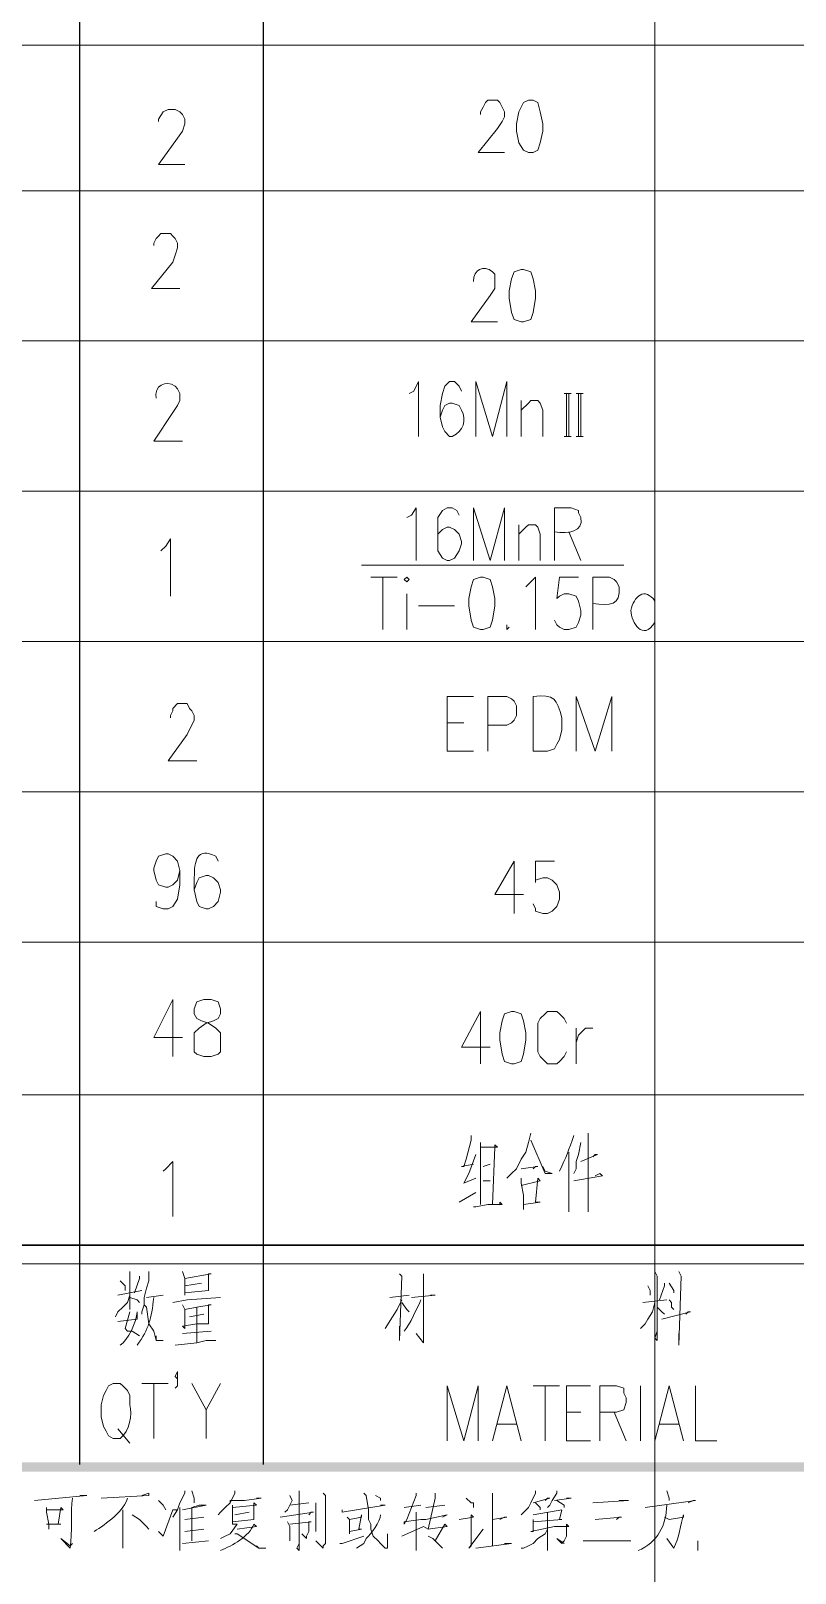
# Model space of a CAD drawing. Header units: millimetres. Extents: x 0 to 825, y 0 to 1167.
# Drawn here: x 695 to 752.7, y 93.5 to 209.8 of the extents above; entities that cross this region are included whole.
import ezdxf

# ---------------------------------------------------------------- set-up
doc = ezdxf.new("R2010")
doc.units = ezdxf.units.MM
doc.layers.add('1', color=7, linetype='Continuous')

msp = doc.modelspace()

# ---------------------------------------------------------------- hatches: boundary and pattern name
h = msp.add_hatch(color=0)
h.dxf.hatch_style = 2
h.paths.add_polyline_path([(810.861732, 101.841732), (561.201732, 101.121732), (560.481732, 101.841732)])
h = msp.add_hatch(color=0)
h.dxf.hatch_style = 2
h.paths.add_polyline_path([(810.141732, 101.121732), (810.861732, 101.841732), (561.201732, 101.121732)])

# ---------------------------------------------------------------- linework, layer by layer
at = {"layer": '1', "color": 30, "lineweight": 9}
for points in [[(742.101732, 0.141732), (742.101732, 1166.901732)], [(824.541732, 116.817732), (0.141732, 116.817732)]]:
    msp.add_lwpolyline(points, dxfattribs=at)
at = {"layer": '1', "color": 0, "lineweight": 25}
for points in [[(698.721732, 118.221732), (698.721732, 401.721732)], [(712.581732, 118.221732), (712.581732, 401.721732)], [(810.501732, 118.221732), (560.841732, 118.221732), (809.241732, 118.221732)], [(698.721732, 101.661732), (698.721732, 118.221732)], [(712.581732, 101.661732), (712.581732, 118.221732)]]:
    msp.add_lwpolyline(points, dxfattribs=at)
at = {"layer": '1', "color": 0, "lineweight": 9}
for points in [[(560.841732, 208.761732), (810.501732, 208.761732)], [(704.661732, 203.001732), (704.661732, 203.181732), (705.021732, 203.721732), (705.381732, 203.901732), (705.921732, 203.901732), (706.281732, 203.721732), (706.461732, 203.541732), (706.641732, 203.181732), (706.641732, 202.821732), (706.461732, 202.281732), (706.101732, 201.741732), (704.661732, 199.761732), (706.641732, 199.761732)], [(728.961732, 203.541732), (728.961732, 203.721732), (729.141732, 204.081732), (729.321732, 204.441732), (729.501732, 204.621732), (730.221732, 204.621732), (730.401732, 204.441732), (730.581732, 204.081732), (730.761732, 203.721732), (730.761732, 203.361732), (730.581732, 203.001732), (730.221732, 202.461732), (728.781732, 200.661732), (730.761732, 200.661732)], [(732.561732, 204.621732), (732.201732, 204.441732), (731.841732, 203.721732), (731.661732, 202.821732), (731.661732, 202.281732), (731.841732, 201.381732), (732.201732, 200.841732), (732.561732, 200.661732), (732.921732, 200.661732), (733.281732, 200.841732), (733.461732, 201.381732), (733.641732, 202.281732), (733.641732, 202.821732), (733.461732, 203.721732), (733.281732, 204.441732), (732.921732, 204.621732), (732.561732, 204.621732)], [(810.501732, 197.781732), (560.841732, 197.781732), (810.501732, 197.781732)], [(704.301732, 193.641732), (704.301732, 193.821732), (704.481732, 194.181732), (704.661732, 194.361732), (704.841732, 194.541732), (705.561732, 194.541732), (705.741732, 194.361732), (705.921732, 194.181732), (706.101732, 193.821732), (706.101732, 193.461732), (705.921732, 192.921732), (705.741732, 192.381732), (704.121732, 190.401732), (706.281732, 190.401732)], [(732.021732, 191.841732), (731.481732, 191.661732), (731.301732, 191.121732), (731.121732, 190.221732), (731.121732, 189.681732), (731.301732, 188.601732), (731.481732, 188.061732), (732.021732, 187.881732), (732.201732, 187.881732), (732.741732, 188.061732), (732.921732, 188.601732), (733.101732, 189.681732), (733.101732, 190.221732), (732.921732, 191.121732), (732.741732, 191.661732), (732.201732, 191.841732), (732.021732, 191.841732)], [(810.501732, 186.441732), (560.841732, 186.441732)], [(723.561732, 182.481732), (723.921732, 182.661732), (724.281732, 183.381732), (724.281732, 179.241732)], [(728.601732, 179.241732), (728.601732, 183.381732), (729.861732, 179.241732), (730.941732, 183.381732), (730.941732, 179.241732)], [(732.021732, 179.241732), (732.021732, 181.941732)], [(732.021732, 181.221732), (732.561732, 181.761732), (732.741732, 181.941732), (733.281732, 181.941732), (733.461732, 181.761732), (733.641732, 181.221732), (733.641732, 179.241732)], [(735.261732, 182.481732), (735.801732, 182.481732)], [(735.441732, 182.481732), (735.441732, 179.241732)], [(735.621732, 179.241732), (735.621732, 182.481732)], [(736.161732, 182.481732), (736.701732, 182.481732)], [(736.341732, 182.481732), (736.341732, 179.241732)], [(736.521732, 179.241732), (736.521732, 182.481732)], [(735.261732, 179.241732), (735.801732, 179.241732)], [(736.161732, 179.241732), (736.701732, 179.241732)], [(810.501732, 175.101732), (560.841732, 175.101732)], [(723.381732, 173.121732), (723.741732, 173.301732), (724.101732, 173.841732), (724.101732, 169.881732)], [(727.341732, 173.301732), (727.161732, 173.661732), (726.801732, 173.841732), (726.441732, 173.841732), (726.081732, 173.661732), (725.721732, 173.121732), (725.721732, 172.221732), (725.721732, 171.321732), (725.721732, 170.601732), (726.081732, 170.061732), (726.441732, 169.881732), (726.621732, 169.881732), (726.981732, 170.061732), (727.341732, 170.601732), (727.521732, 171.141732), (727.521732, 171.321732), (727.341732, 171.861732), (726.981732, 172.221732), (726.621732, 172.401732), (726.441732, 172.401732), (726.081732, 172.221732), (725.721732, 171.861732), (725.721732, 171.321732)], [(728.421732, 169.881732), (728.421732, 173.841732), (729.681732, 169.881732), (730.761732, 173.841732), (730.761732, 169.881732)], [(731.841732, 169.881732), (731.841732, 172.581732)], [(731.841732, 171.861732), (732.381732, 172.401732), (732.561732, 172.581732), (733.101732, 172.581732), (733.281732, 172.401732), (733.461732, 171.861732), (733.461732, 169.881732)], [(704.841732, 170.601732), (705.201732, 170.961732), (705.561732, 171.501732), (705.561732, 167.181732)], [(735.621732, 172.041732), (736.521732, 169.881732)], [(719.961732, 169.521732), (739.761732, 169.521732)], [(720.681732, 168.621732), (722.661732, 168.621732)], [(721.581732, 168.621732), (721.581732, 164.661732)], [(723.201732, 168.441732), (723.381732, 168.261732), (723.561732, 168.441732), (723.381732, 168.621732), (723.201732, 168.441732)], [(728.961732, 168.621732), (728.421732, 168.441732), (728.241732, 167.901732), (728.061732, 167.001732), (728.061732, 166.461732), (728.241732, 165.381732), (728.421732, 164.841732), (728.961732, 164.661732), (729.141732, 164.661732), (729.681732, 164.841732), (729.861732, 165.381732), (730.041732, 166.461732), (730.041732, 167.001732), (729.861732, 167.901732), (729.681732, 168.441732), (729.141732, 168.621732), (728.961732, 168.621732)], [(732.381732, 167.901732), (732.561732, 168.081732), (733.101732, 168.621732), (733.101732, 164.661732)], [(736.341732, 168.621732), (734.901732, 168.621732), (734.721732, 167.001732), (734.901732, 167.181732), (735.261732, 167.361732), (735.621732, 167.361732), (736.161732, 167.181732), (736.341732, 166.821732), (736.521732, 166.101732), (736.521732, 165.741732), (736.341732, 165.201732), (736.161732, 164.841732), (735.621732, 164.661732), (735.261732, 164.661732), (734.901732, 164.841732), (734.721732, 165.021732), (734.541732, 165.381732)], [(742.101732, 168.621732), (742.101732, 164.661732)], [(723.381732, 167.361732), (723.381732, 164.661732)], [(724.281732, 166.461732), (726.981732, 166.461732)], [(730.941732, 165.021732), (730.941732, 164.841732), (730.941732, 164.661732), (731.121732, 164.841732)], [(810.501732, 163.761732), (560.841732, 163.761732)], [(726.441732, 155.481732), (726.441732, 159.621732), (728.421732, 159.621732)], [(729.501732, 155.481732), (729.501732, 159.621732), (730.941732, 159.621732), (731.301732, 159.441732), (731.481732, 159.261732), (731.661732, 158.901732), (731.661732, 158.181732), (731.481732, 157.821732), (731.301732, 157.641732), (730.941732, 157.461732), (729.501732, 157.461732)], [(736.161732, 155.481732), (736.161732, 159.621732), (737.601732, 155.481732), (738.861732, 159.621732), (738.861732, 155.481732)], [(705.561732, 158.001732), (705.561732, 158.181732), (705.741732, 158.541732), (705.741732, 158.721732), (706.101732, 159.081732), (706.821732, 159.081732), (707.001732, 158.721732), (707.181732, 158.541732), (707.361732, 158.181732), (707.361732, 157.821732), (706.821732, 156.741732), (705.381732, 154.761732), (707.541732, 154.761732)], [(726.441732, 157.641732), (727.701732, 157.641732)], [(726.441732, 155.481732), (728.421732, 155.481732)], [(810.501732, 152.421732), (560.841732, 152.421732)], [(706.281732, 146.481732), (706.101732, 145.761732), (705.741732, 145.401732), (705.381732, 145.221732), (705.201732, 145.221732), (704.661732, 145.401732), (704.481732, 145.761732), (704.301732, 146.481732), (704.301732, 146.661732), (704.481732, 147.201732), (704.661732, 147.561732), (705.201732, 147.741732), (705.381732, 147.741732), (705.741732, 147.561732), (706.101732, 147.201732), (706.281732, 146.481732), (706.281732, 145.401732), (706.101732, 144.321732), (705.741732, 143.781732), (705.381732, 143.601732), (705.021732, 143.601732), (704.481732, 143.781732), (704.481732, 144.141732)], [(731.481732, 147.201732), (730.041732, 144.681732), (732.201732, 144.681732)], [(731.481732, 147.201732), (731.481732, 143.241732)], [(734.541732, 147.201732), (733.101732, 147.201732), (733.101732, 145.581732), (733.101732, 145.761732), (733.641732, 145.941732), (734.001732, 145.941732), (734.361732, 145.761732), (734.721732, 145.401732), (734.901732, 144.861732), (734.901732, 144.321732), (734.721732, 143.781732), (734.361732, 143.421732), (734.001732, 143.241732), (733.641732, 143.241732), (733.101732, 143.421732), (733.101732, 143.601732), (732.921732, 143.961732)], [(810.501732, 141.081732), (560.841732, 141.081732)], [(705.741732, 136.761732), (704.301732, 133.881732), (706.461732, 133.881732)], [(705.741732, 136.761732), (705.741732, 132.441732)], [(708.081732, 136.761732), (707.541732, 136.581732), (707.361732, 136.041732), (707.361732, 135.681732), (707.541732, 135.321732), (707.901732, 135.141732), (708.441732, 134.961732), (708.981732, 134.601732), (709.341732, 134.241732), (709.341732, 133.881732), (709.341732, 133.341732), (709.341732, 132.801732), (709.161732, 132.621732), (708.621732, 132.441732), (708.081732, 132.441732), (707.541732, 132.621732), (707.361732, 132.801732), (707.361732, 133.341732), (707.361732, 133.881732), (707.361732, 134.241732), (707.721732, 134.601732), (708.261732, 134.961732), (708.801732, 135.141732), (709.161732, 135.321732), (709.341732, 135.681732), (709.341732, 136.041732), (709.161732, 136.581732), (708.621732, 136.761732), (708.081732, 136.761732)], [(728.961732, 135.861732), (727.521732, 133.161732), (729.681732, 133.161732)], [(728.961732, 135.861732), (728.961732, 131.901732)], [(731.301732, 135.861732), (730.761732, 135.681732), (730.581732, 135.141732), (730.401732, 134.241732), (730.401732, 133.701732), (730.581732, 132.621732), (730.761732, 132.081732), (731.301732, 131.901732), (731.481732, 131.901732), (732.021732, 132.081732), (732.201732, 132.621732), (732.381732, 133.701732), (732.381732, 134.241732), (732.201732, 135.141732), (732.021732, 135.681732), (731.481732, 135.861732), (731.301732, 135.861732)], [(735.441732, 134.961732), (735.261732, 135.321732), (734.901732, 135.681732), (734.721732, 135.861732), (734.001732, 135.861732), (733.821732, 135.681732), (733.461732, 135.321732), (733.281732, 134.961732), (733.281732, 134.421732), (733.281732, 133.521732), (733.281732, 132.801732), (733.461732, 132.441732), (733.821732, 132.081732), (734.001732, 131.901732), (734.721732, 131.901732), (734.901732, 132.081732), (735.261732, 132.441732), (735.441732, 132.801732)], [(736.161732, 131.901732), (736.161732, 134.601732)], [(736.161732, 133.521732), (736.341732, 134.061732), (736.701732, 134.421732), (736.881732, 134.601732), (737.421732, 134.601732)], [(810.501732, 129.561732), (560.841732, 129.561732)], [(728.241732, 126.501732), (728.241732, 126.141732), (727.881732, 124.701732), (727.701732, 124.161732), (727.521732, 124.161732), (728.421732, 124.341732)], [(728.961732, 125.961732), (728.961732, 125.601732), (728.961732, 121.281732)], [(728.961732, 125.601732), (730.221732, 125.601732), (730.041732, 125.781732), (730.041732, 125.601732), (729.861732, 121.281732)], [(732.741732, 126.681732), (732.561732, 125.961732), (732.381732, 125.241732), (732.021732, 124.701732), (731.661732, 123.981732), (731.301732, 123.621732), (730.941732, 123.261732)], [(732.741732, 126.141732), (733.821732, 123.621732), (734.361732, 123.621732), (733.821732, 123.801732), (733.641732, 124.161732)], [(736.521732, 125.961732), (736.341732, 125.061732), (736.161732, 124.521732), (736.161732, 123.981732), (735.981732, 123.621732)], [(737.061732, 126.681732), (737.061732, 126.501732), (737.061732, 126.681732), (737.061732, 120.741732), (737.061732, 122.001732)], [(705.021732, 123.801732), (705.201732, 123.981732), (705.741732, 124.521732), (705.741732, 120.381732)], [(728.601732, 125.061732), (728.061732, 123.621732), (727.701732, 122.901732), (727.701732, 122.901732), (728.601732, 123.261732)], [(735.621732, 125.241732), (735.621732, 120.741732), (735.621732, 121.641732)], [(736.521732, 124.521732), (737.781732, 125.061732), (737.601732, 125.061732), (737.421732, 124.881732)], [(729.681732, 124.341732), (729.141732, 124.161732)], [(732.021732, 123.981732), (733.281732, 124.161732), (733.101732, 124.161732), (732.921732, 123.981732)], [(735.981732, 123.081732), (738.141732, 123.441732), (737.961732, 123.621732), (737.601732, 123.441732)], [(729.141732, 123.081732), (729.681732, 123.081732)], [(732.021732, 123.261732), (732.021732, 122.901732), (732.201732, 122.001732), (732.201732, 120.921732), (732.201732, 121.281732), (733.461732, 121.461732), (733.101732, 121.461732), (733.281732, 123.261732), (733.461732, 123.081732), (732.021732, 122.721732)], [(727.341732, 121.461732), (728.601732, 122.181732)], [(728.421732, 121.101732), (728.601732, 121.101732), (729.501732, 121.281732), (730.581732, 121.281732), (730.401732, 121.461732), (730.401732, 121.281732), (730.041732, 121.281732)], [(701.781732, 115.521732), (702.141732, 115.161732), (702.141732, 114.801732)], [(702.501732, 116.241732), (702.501732, 115.881732), (702.501732, 113.361732), (702.501732, 113.721732), (702.501732, 114.081732)], [(703.221732, 115.881732), (703.221732, 115.701732), (702.861732, 114.621732)], [(703.941732, 116.241732), (703.941732, 115.521732), (703.761732, 114.981732), (703.581732, 114.261732), (703.581732, 113.721732), (703.401732, 113.181732), (703.401732, 113.001732)], [(706.461732, 116.241732), (706.641732, 115.701732), (706.641732, 114.441732), (706.641732, 114.621732), (708.441732, 114.801732), (708.441732, 114.801732), (708.441732, 116.061732), (708.621732, 116.061732), (706.641732, 115.701732)], [(706.641732, 115.161732), (707.901732, 115.341732)], [(722.841732, 116.061732), (723.021732, 115.881732), (722.841732, 111.021732), (722.841732, 111.201732), (722.841732, 112.101732)], [(724.641732, 116.061732), (724.641732, 115.881732), (724.641732, 111.201732), (724.641732, 110.841732), (724.641732, 110.841732), (724.101732, 111.561732), (724.641732, 110.841732)], [(742.101732, 116.241732), (742.281732, 115.881732), (742.281732, 111.021732), (742.101732, 111.201732), (742.281732, 111.741732)], [(742.821732, 115.341732), (742.821732, 115.161732), (742.461732, 114.081732)], [(743.181732, 115.341732), (743.541732, 114.801732), (743.541732, 114.621732)], [(743.901732, 116.241732), (744.081732, 115.881732), (743.901732, 110.661732), (743.901732, 111.021732), (743.901732, 111.561732)], [(702.501732, 114.441732), (702.321732, 113.901732), (701.961732, 113.541732), (701.601732, 113.181732), (701.421732, 112.821732)], [(701.601732, 114.441732), (703.401732, 114.801732)], [(702.501732, 114.261732), (703.041732, 114.081732), (703.221732, 113.901732)], [(703.761732, 114.261732), (705.021732, 114.441732)], [(705.741732, 113.901732), (706.821732, 114.081732), (709.341732, 114.261732)], [(723.021732, 114.081732), (722.661732, 113.361732), (722.301732, 112.821732), (721.761732, 111.921732)], [(722.121732, 114.261732), (723.561732, 114.441732)], [(723.741732, 114.261732), (725.541732, 114.441732), (725.361732, 114.441732), (725.181732, 114.441732)], [(741.201732, 113.901732), (743.001732, 114.081732)], [(741.561732, 115.161732), (741.741732, 114.801732), (741.741732, 114.441732)], [(743.181732, 114.081732), (743.361732, 113.901732), (743.361732, 113.541732), (743.541732, 113.361732)], [(702.501732, 113.181732), (702.141732, 111.921732), (702.321732, 111.741732), (702.681732, 111.741732), (703.221732, 111.381732)], [(703.581732, 113.721732), (703.761732, 113.541732), (703.941732, 112.281732), (704.301732, 111.741732), (704.481732, 111.021732), (704.481732, 111.021732), (705.021732, 111.021732), (704.481732, 111.021732), (704.481732, 111.381732)], [(706.461732, 113.721732), (706.641732, 113.361732), (706.641732, 112.281732), (706.641732, 111.921732), (706.461732, 112.101732), (707.541732, 112.281732), (708.441732, 112.281732), (708.441732, 112.281732), (708.441732, 113.721732), (708.621732, 113.721732), (707.541732, 113.541732), (706.641732, 113.361732)], [(707.001732, 112.821732), (708.081732, 113.001732)], [(707.541732, 113.541732), (707.541732, 110.841732)], [(723.021732, 113.901732), (723.381732, 113.361732), (723.561732, 113.181732)], [(742.101732, 113.901732), (741.921732, 113.181732), (741.561732, 112.641732), (741.381732, 112.281732), (741.021732, 111.921732)], [(742.281732, 113.541732), (742.641732, 113.181732), (742.821732, 113.001732)], [(742.641732, 112.641732), (744.801732, 113.181732), (744.621732, 113.181732), (744.441732, 113.001732)], [(706.461732, 111.561732), (708.621732, 111.741732)], [(705.921732, 110.661732), (707.541732, 110.841732), (708.261732, 111.021732), (708.981732, 111.021732), (708.981732, 111.021732), (708.441732, 111.021732)], [(706.101732, 108.321732), (706.101732, 108.141732), (705.921732, 108.321732), (706.101732, 108.681732), (706.101732, 108.321732), (706.101732, 107.961732), (706.101732, 107.601732), (705.921732, 107.421732)], [(703.401732, 107.781732), (705.381732, 107.781732)], [(704.301732, 107.781732), (704.301732, 103.641732)], [(707.181732, 107.781732), (708.261732, 105.801732), (709.341732, 107.781732)], [(726.441732, 103.461732), (726.441732, 107.601732), (727.701732, 103.461732), (728.781732, 107.601732), (728.781732, 103.461732)], [(729.861732, 103.461732), (730.941732, 107.601732), (732.021732, 103.461732)], [(732.921732, 107.601732), (734.901732, 107.601732)], [(733.821732, 107.601732), (733.821732, 103.461732)], [(735.441732, 103.461732), (735.441732, 107.601732), (737.241732, 107.601732)], [(737.961732, 103.461732), (737.961732, 107.601732), (739.221732, 107.601732), (739.761732, 107.421732), (739.761732, 107.061732), (739.941732, 106.701732), (739.941732, 106.341732), (739.761732, 105.801732), (739.221732, 105.621732), (737.961732, 105.621732)], [(741.021732, 103.461732), (741.021732, 107.601732)], [(742.101732, 103.461732), (743.181732, 107.601732), (744.261732, 103.461732)], [(745.161732, 107.601732), (745.161732, 103.461732), (746.781732, 103.461732)], [(708.261732, 105.801732), (708.261732, 103.641732)], [(735.441732, 105.621732), (736.521732, 105.621732)], [(739.041732, 105.621732), (739.941732, 103.461732)], [(701.601732, 104.361732), (702.501732, 103.281732)], [(730.221732, 104.721732), (731.661732, 104.721732)], [(742.461732, 104.721732), (743.901732, 104.721732)], [(735.441732, 103.461732), (737.241732, 103.461732)], [(729.861732, 99.501732), (729.861732, 99.141732), (729.861732, 95.541732)], [(740.121732, 98.961732), (737.421732, 98.781732)], [(745.161732, 98.961732), (741.381732, 98.421732)], [(696.201732, 98.061732), (696.201732, 98.421732)], [(706.281732, 95.901732), (706.281732, 98.421732)], [(706.461732, 98.241732), (708.261732, 98.601732)], [(707.181732, 98.421732), (707.181732, 95.901732)], [(710.241732, 98.421732), (710.241732, 98.601732)], [(710.421732, 97.881732), (711.501732, 98.061732)], [(716.001732, 98.781732), (714.561732, 98.601732)], [(724.461732, 98.601732), (723.201732, 98.421732)], [(726.261732, 98.601732), (724.821732, 98.421732)], [(732.921732, 97.881732), (735.081732, 98.241732)], [(734.001732, 95.541732), (734.001732, 98.061732)], [(696.201732, 97.161732), (697.281732, 97.161732)], [(708.081732, 97.701732), (706.641732, 97.521732)], [(706.641732, 96.621732), (708.081732, 96.801732)], [(706.461732, 95.721732), (708.441732, 95.901732)], [(718.341732, 95.721732), (718.521732, 95.721732), (720.141732, 96.261732)], [(731.301732, 95.721732), (728.601732, 95.361732)], [(745.341732, 95.901732), (745.341732, 95.181732)]]:
    msp.add_lwpolyline(points, dxfattribs=at)
at = {"layer": '1', "color": 0, "lineweight": 5}
for points in [[(695.301732, 98.961732), (699.261732, 99.321732), (699.261732, 99.321732), (699.081732, 99.321732), (698.721732, 99.321732)], [(700.341732, 99.141732), (703.941732, 99.321732), (703.941732, 99.501732), (703.401732, 99.321732)], [(705.201732, 98.241732), (705.021732, 98.601732), (704.661732, 98.961732)], [(706.101732, 98.241732), (706.281732, 98.781732), (706.641732, 99.501732), (706.641732, 99.681732)], [(707.181732, 99.681732), (707.361732, 99.141732), (707.361732, 98.781732)], [(712.401732, 99.141732), (711.141732, 98.961732), (710.061732, 98.961732), (710.061732, 98.781732), (709.701732, 98.421732), (709.341732, 98.061732), (709.161732, 97.881732)], [(710.061732, 98.781732), (710.421732, 99.501732), (710.421732, 99.681732)], [(712.401732, 99.141732), (712.401732, 99.141732), (712.041732, 99.141732)], [(714.561732, 99.321732), (714.741732, 98.961732), (714.381732, 98.241732), (714.201732, 98.061732)], [(715.281732, 95.721732), (715.101732, 95.361732), (715.281732, 95.181732), (715.281732, 99.681732)], [(717.261732, 95.901732), (717.261732, 99.321732), (717.081732, 99.501732)], [(720.141732, 99.501732), (720.321732, 99.321732), (720.321732, 99.321732), (720.501732, 98.241732), (720.501732, 97.881732), (720.501732, 97.521732), (720.681732, 97.161732), (720.681732, 96.801732), (720.861732, 96.261732), (721.221732, 95.901732), (721.401732, 95.721732), (721.581732, 95.541732), (721.761732, 95.361732), (721.941732, 95.361732), (721.941732, 96.441732), (721.941732, 95.361732)], [(721.401732, 98.961732), (721.401732, 98.961732), (721.401732, 99.141732), (721.041732, 99.321732)], [(724.101732, 99.501732), (724.101732, 99.321732), (723.381732, 97.521732), (723.201732, 97.161732), (723.201732, 97.341732), (724.461732, 97.521732), (724.821732, 97.521732), (726.441732, 97.881732), (726.441732, 97.881732), (726.081732, 97.701732)], [(725.001732, 96.801732), (725.001732, 96.801732), (725.001732, 96.801732), (725.541732, 99.141732), (725.541732, 99.501732)], [(728.421732, 98.421732), (728.421732, 98.781732), (728.241732, 98.781732), (727.881732, 99.141732)], [(732.021732, 97.881732), (732.561732, 98.421732), (732.741732, 98.781732), (733.101732, 99.501732), (733.101732, 99.681732)], [(734.001732, 99.141732), (733.821732, 98.961732), (734.001732, 99.141732), (734.181732, 99.141732), (732.921732, 98.781732)], [(734.001732, 98.421732), (734.181732, 98.601732), (734.361732, 98.961732), (734.721732, 99.501732), (734.721732, 99.681732)], [(735.441732, 99.141732), (735.621732, 99.141732), (735.801732, 99.141732), (734.541732, 98.961732)], [(734.721732, 98.961732), (735.261732, 98.601732), (735.261732, 98.421732)], [(740.121732, 98.961732), (739.941732, 98.961732), (739.401732, 98.961732)], [(743.181732, 98.961732), (743.181732, 99.141732), (743.001732, 99.681732)], [(745.161732, 98.961732), (744.981732, 98.961732), (744.621732, 98.781732)], [(697.281732, 97.161732), (697.101732, 97.161732), (697.281732, 98.421732), (697.461732, 98.241732), (696.201732, 98.241732), (696.201732, 98.061732), (696.381732, 97.161732), (696.381732, 96.801732)], [(701.961732, 95.901732), (701.961732, 95.541732), (701.961732, 95.361732), (701.961732, 95.541732), (701.961732, 98.241732)], [(702.681732, 97.881732), (703.221732, 97.521732), (703.761732, 96.981732), (703.941732, 96.801732)], [(704.661732, 96.621732), (704.661732, 96.621732), (705.021732, 96.261732), (705.741732, 98.241732), (706.101732, 98.241732), (705.741732, 97.701732)], [(708.261732, 98.601732), (708.081732, 98.601732), (707.721732, 98.601732), (707.181732, 98.421732)], [(709.341732, 96.081732), (709.701732, 96.261732), (710.061732, 96.441732), (710.601732, 97.161732), (710.601732, 97.161732), (710.241732, 97.161732), (710.241732, 97.341732), (711.861732, 97.521732), (711.861732, 97.521732), (711.861732, 98.781732), (712.041732, 98.601732), (710.241732, 98.421732), (710.241732, 98.421732), (710.241732, 97.881732), (710.241732, 97.161732)], [(713.841732, 97.701732), (716.361732, 98.061732), (716.181732, 98.061732), (716.181732, 98.061732), (716.001732, 97.881732)], [(716.541732, 98.781732), (716.541732, 98.601732), (716.541732, 96.621732), (716.541732, 96.981732), (716.541732, 97.161732)], [(721.401732, 98.601732), (721.581732, 98.601732), (721.761732, 98.601732), (718.521732, 98.061732), (718.521732, 98.061732), (718.521732, 98.241732)], [(718.881732, 97.701732), (719.061732, 97.521732), (719.061732, 96.441732), (719.061732, 96.621732), (719.961732, 96.801732), (719.781732, 96.801732), (719.961732, 97.881732), (719.961732, 97.701732), (719.061732, 97.521732)], [(724.101732, 98.061732), (724.101732, 95.181732), (724.101732, 95.541732), (724.101732, 95.721732)], [(728.241732, 95.541732), (728.241732, 97.881732), (728.421732, 97.701732), (727.341732, 97.521732)], [(735.081732, 98.241732), (735.081732, 98.241732), (734.901732, 97.521732), (735.081732, 97.521732), (732.921732, 97.341732), (732.921732, 97.521732), (732.921732, 97.341732), (732.921732, 96.621732), (732.921732, 96.621732), (732.741732, 96.621732), (734.541732, 96.981732), (735.621732, 96.981732), (735.441732, 97.161732), (735.441732, 96.621732), (735.441732, 96.261732), (735.261732, 95.901732), (735.081732, 95.721732), (734.721732, 96.081732), (735.261732, 95.721732)], [(733.101732, 98.781732), (733.461732, 98.421732), (733.461732, 98.241732)], [(714.561732, 95.901732), (714.561732, 96.981732), (714.381732, 97.341732)], [(714.561732, 97.161732), (716.181732, 97.341732), (716.001732, 97.341732), (716.001732, 97.161732), (716.001732, 96.621732), (715.821732, 96.261732), (715.821732, 96.081732), (715.821732, 96.081732), (715.461732, 96.441732), (715.821732, 96.081732)], [(723.021732, 96.261732), (724.641732, 96.981732), (725.001732, 96.801732), (726.441732, 96.981732), (726.261732, 97.161732), (725.541732, 95.901732), (725.361732, 96.081732), (725.001732, 96.261732)], [(728.241732, 95.541732), (728.061732, 95.361732), (729.141732, 96.801732)], [(729.861732, 97.521732), (730.941732, 97.701732), (730.761732, 97.701732), (730.401732, 97.521732)], [(734.001732, 96.801732), (733.821732, 96.441732), (733.281732, 96.081732), (732.921732, 95.721732), (732.561732, 95.541732), (732.201732, 95.361732), (732.021732, 95.361732)], [(737.601732, 97.521732), (739.581732, 97.701732), (739.401732, 97.701732), (739.221732, 97.521732)], [(706.281732, 95.901732), (706.281732, 95.541732), (706.281732, 95.181732), (706.281732, 95.541732)], [(710.421732, 96.441732), (710.601732, 96.441732), (712.221732, 95.361732), (712.761732, 95.361732), (712.221732, 95.361732), (712.041732, 95.541732)], [(714.561732, 95.901732), (714.561732, 96.261732)], [(717.261732, 95.901732), (717.261732, 95.721732), (717.081732, 95.541732), (717.081732, 95.361732), (716.541732, 95.901732)], [(717.081732, 95.361732), (717.081732, 95.361732), (716.541732, 95.901732)], [(720.321732, 96.081732), (720.141732, 95.721732), (719.601732, 95.361732)], [(725.361732, 96.081732), (725.721732, 95.721732), (725.901732, 95.541732), (726.081732, 95.361732), (726.081732, 95.361732), (725.721732, 95.721732)], [(731.301732, 95.721732), (731.121732, 95.721732), (730.761732, 95.721732)], [(734.001732, 95.541732), (734.001732, 95.361732), (734.001732, 95.181732), (734.001732, 95.541732)], [(736.701732, 95.901732), (740.301732, 95.901732), (739.761732, 95.901732)]]:
    msp.add_lwpolyline(points, dxfattribs=at)
at = {"layer": '1', "color": 0, "lineweight": 9}
for points, knots in [([(728.421732, 190.941732), (728.421732, 191.841732), (729.141732, 192.201732), (729.861732, 191.661732), (729.861732, 191.661732), (730.041732, 191.481732), (730.041732, 191.481732), (730.041732, 191.481732), (730.041732, 191.121732), (730.041732, 191.121732), (730.041732, 191.121732), (730.041732, 190.761732), (730.041732, 190.761732), (730.041732, 190.761732), (730.041732, 190.401732), (730.041732, 190.401732), (730.041732, 190.401732), (729.681732, 189.861732), (729.681732, 189.861732), (729.681732, 189.861732), (728.241732, 187.881732), (728.241732, 187.881732), (728.241732, 187.881732), (730.221732, 187.881732), (730.221732, 187.881732)], [0, 0, 0, 0, 1, 1, 1, 2, 2, 2, 3, 3, 3, 4, 4, 4, 5, 5, 5, 6, 6, 6, 7, 7, 7, 8, 8, 8, 8]), ([(704.481732, 182.121732), (704.301732, 183.021732), (705.201732, 183.561732), (705.921732, 183.021732), (705.921732, 183.021732), (706.101732, 182.841732), (706.101732, 182.841732), (706.101732, 182.841732), (706.281732, 182.481732), (706.281732, 182.481732), (706.281732, 182.481732), (706.281732, 181.941732), (706.281732, 181.941732), (706.281732, 181.941732), (706.101732, 181.581732), (706.101732, 181.581732), (706.101732, 181.581732), (705.741732, 181.041732), (705.741732, 181.041732), (705.741732, 181.041732), (704.301732, 178.881732), (704.301732, 178.881732), (704.301732, 178.881732), (706.461732, 178.881732), (706.461732, 178.881732)], [0, 0, 0, 0, 1, 1, 1, 2, 2, 2, 3, 3, 3, 4, 4, 4, 5, 5, 5, 6, 6, 6, 7, 7, 7, 8, 8, 8, 8]), ([(727.521732, 182.661732), (727.521732, 182.661732), (727.341732, 183.021732), (727.341732, 183.021732), (727.341732, 183.021732), (726.981732, 183.381732), (726.981732, 183.381732), (726.981732, 183.381732), (726.621732, 183.381732), (726.621732, 183.381732), (726.621732, 183.381732), (726.261732, 183.021732), (726.261732, 183.021732), (726.261732, 183.021732), (726.081732, 182.481732), (726.081732, 182.481732), (726.081732, 182.481732), (725.901732, 181.581732), (725.901732, 181.581732), (725.901732, 181.581732), (725.901732, 180.681732), (725.901732, 180.681732), (725.901732, 180.681732), (726.081732, 179.961732), (726.081732, 179.961732), (726.081732, 179.961732), (726.261732, 179.601732), (726.261732, 179.601732), (726.261732, 179.601732), (726.621732, 179.241732), (726.621732, 179.241732), (726.621732, 179.241732), (726.801732, 179.241732), (726.801732, 179.241732), (727.701732, 179.601732), (727.881732, 180.501732), (727.521732, 181.221732), (727.521732, 181.221732), (727.341732, 181.581732), (727.341732, 181.581732), (727.341732, 181.581732), (726.801732, 181.761732), (726.801732, 181.761732), (726.801732, 181.761732), (726.621732, 181.761732), (726.621732, 181.761732), (726.621732, 181.761732), (726.261732, 181.581732), (726.261732, 181.581732), (726.261732, 181.581732), (726.081732, 181.221732), (726.081732, 181.221732), (726.081732, 181.221732), (725.901732, 180.681732), (725.901732, 180.681732)], [0, 0, 0, 0, 1, 1, 1, 2, 2, 2, 3, 3, 3, 4, 4, 4, 5, 5, 5, 6, 6, 6, 7, 7, 7, 8, 8, 8, 9, 9, 9, 10, 10, 10, 11, 11, 11, 12, 12, 12, 13, 13, 13, 14, 14, 14, 15, 15, 15, 16, 16, 16, 17, 17, 17, 18, 18, 18, 18]), ([(734.541732, 169.881732), (734.541732, 169.881732), (734.541732, 173.841732), (734.541732, 173.841732), (734.541732, 173.841732), (735.801732, 173.841732), (735.801732, 173.841732), (735.801732, 173.841732), (736.341732, 173.661732), (736.341732, 173.661732), (736.341732, 173.661732), (736.341732, 173.481732), (736.341732, 173.481732), (736.341732, 173.481732), (736.521732, 173.121732), (736.521732, 173.121732), (736.701732, 172.041732), (735.621732, 171.861732), (734.541732, 172.041732)], [0, 0, 0, 0, 1, 1, 1, 2, 2, 2, 3, 3, 3, 4, 4, 4, 5, 5, 5, 6, 6, 6, 6]), ([(737.421732, 164.661732), (737.421732, 164.661732), (737.421732, 168.621732), (737.421732, 168.621732), (737.421732, 168.621732), (738.681732, 168.621732), (738.681732, 168.621732), (738.681732, 168.621732), (739.041732, 168.441732), (739.041732, 168.441732), (739.041732, 168.441732), (739.221732, 168.261732), (739.221732, 168.261732), (739.221732, 168.261732), (739.401732, 167.901732), (739.401732, 167.901732), (739.581732, 166.461732), (738.681732, 166.461732), (737.421732, 166.641732)], [0, 0, 0, 0, 1, 1, 1, 2, 2, 2, 3, 3, 3, 4, 4, 4, 5, 5, 5, 6, 6, 6, 6]), ([(742.101732, 166.821732), (741.381732, 167.901732), (740.481732, 167.181732), (740.301732, 166.101732), (740.301732, 165.201732), (741.201732, 163.761732), (742.101732, 165.201732)], [0, 0, 0, 0, 1, 1, 1, 2, 2, 2, 2]), ([(732.921732, 155.481732), (732.921732, 155.481732), (732.921732, 159.621732), (732.921732, 159.621732), (734.541732, 159.801732), (734.721732, 159.441732), (735.081732, 158.001732), (735.081732, 158.001732), (735.081732, 157.101732), (735.081732, 157.101732), (735.081732, 157.101732), (734.901732, 156.381732), (734.901732, 156.381732), (734.901732, 156.381732), (734.721732, 156.021732), (734.721732, 156.021732), (734.721732, 156.021732), (734.541732, 155.661732), (734.541732, 155.661732), (734.541732, 155.661732), (734.001732, 155.481732), (734.001732, 155.481732), (734.001732, 155.481732), (732.921732, 155.481732), (732.921732, 155.481732)], [0, 0, 0, 0, 1, 1, 1, 2, 2, 2, 3, 3, 3, 4, 4, 4, 5, 5, 5, 6, 6, 6, 7, 7, 7, 8, 8, 8, 8]), ([(709.161732, 147.201732), (709.161732, 147.201732), (708.981732, 147.561732), (708.981732, 147.561732), (707.541732, 148.281732), (707.361732, 147.201732), (707.361732, 145.941732), (707.361732, 145.941732), (707.361732, 145.041732), (707.361732, 145.041732), (707.361732, 145.041732), (707.541732, 144.141732), (707.541732, 144.141732), (707.541732, 144.141732), (707.721732, 143.781732), (707.721732, 143.781732), (707.721732, 143.781732), (708.261732, 143.601732), (708.261732, 143.601732), (708.261732, 143.601732), (708.441732, 143.601732), (708.441732, 143.601732), (708.441732, 143.601732), (708.801732, 143.781732), (708.801732, 143.781732), (708.801732, 143.781732), (709.161732, 144.141732), (709.161732, 144.141732), (709.161732, 144.141732), (709.341732, 144.861732), (709.341732, 144.861732), (709.341732, 144.861732), (709.341732, 145.041732), (709.341732, 145.041732), (709.341732, 145.041732), (709.161732, 145.581732), (709.161732, 145.581732), (709.161732, 145.581732), (708.801732, 145.941732), (708.801732, 145.941732), (708.801732, 145.941732), (708.441732, 146.121732), (708.441732, 146.121732), (708.441732, 146.121732), (708.261732, 146.121732), (708.261732, 146.121732), (708.261732, 146.121732), (707.721732, 145.941732), (707.721732, 145.941732), (707.721732, 145.941732), (707.541732, 145.581732), (707.541732, 145.581732), (707.541732, 145.581732), (707.361732, 145.041732), (707.361732, 145.041732)], [0, 0, 0, 0, 1, 1, 1, 2, 2, 2, 3, 3, 3, 4, 4, 4, 5, 5, 5, 6, 6, 6, 7, 7, 7, 8, 8, 8, 9, 9, 9, 10, 10, 10, 11, 11, 11, 12, 12, 12, 13, 13, 13, 14, 14, 14, 15, 15, 15, 16, 16, 16, 17, 17, 17, 18, 18, 18, 18]), ([(701.601732, 112.461732), (701.601732, 112.461732), (703.041732, 112.641732), (703.041732, 112.641732), (703.041732, 112.641732), (703.041732, 113.181732), (703.041732, 113.181732), (703.041732, 112.461732), (702.321732, 111.021732), (701.781732, 110.661732)], [0, 0, 0, 0, 1, 1, 1, 2, 2, 2, 3, 3, 3, 3]), ([(701.241732, 107.781732), (701.241732, 107.781732), (700.881732, 107.601732), (700.881732, 107.601732), (700.881732, 107.601732), (700.701732, 107.241732), (700.701732, 107.241732), (700.701732, 107.241732), (700.521732, 106.881732), (700.521732, 106.881732), (700.521732, 106.881732), (700.341732, 106.161732), (700.341732, 106.161732), (700.341732, 106.161732), (700.341732, 105.261732), (700.341732, 105.261732), (700.341732, 105.261732), (700.521732, 104.541732), (700.521732, 104.541732), (700.521732, 104.541732), (700.701732, 104.181732), (700.701732, 104.181732), (700.701732, 104.181732), (700.881732, 103.821732), (700.881732, 103.821732), (700.881732, 103.821732), (701.241732, 103.641732), (701.241732, 103.641732), (701.241732, 103.641732), (701.781732, 103.641732), (701.781732, 103.641732), (702.501732, 104.181732), (702.681732, 105.441732), (702.501732, 106.161732), (702.501732, 106.161732), (702.501732, 106.881732), (702.501732, 106.881732), (702.501732, 106.881732), (702.321732, 107.241732), (702.321732, 107.241732), (702.321732, 107.241732), (701.961732, 107.601732), (701.961732, 107.601732), (701.961732, 107.601732), (701.781732, 107.781732), (701.781732, 107.781732), (701.781732, 107.781732), (701.241732, 107.781732), (701.241732, 107.781732)], [0, 0, 0, 0, 1, 1, 1, 2, 2, 2, 3, 3, 3, 4, 4, 4, 5, 5, 5, 6, 6, 6, 7, 7, 7, 8, 8, 8, 9, 9, 9, 10, 10, 10, 11, 11, 11, 12, 12, 12, 13, 13, 13, 14, 14, 14, 15, 15, 15, 16, 16, 16, 16])]:
    msp.add_open_spline(points, degree=3, knots=knots, dxfattribs=at)
for points in [[(735.981732, 126.501732), (735.621732, 125.421732), (735.441732, 124.881732), (734.901732, 123.801732)], [(704.301732, 114.261732), (704.121732, 112.641732), (703.941732, 111.921732), (703.041732, 110.661732)], [(724.461732, 114.081732), (724.281732, 113.721732), (723.561732, 112.101732), (723.201732, 111.741732)]]:
    msp.add_open_spline(points, degree=3, dxfattribs=at)
at = {"layer": '1', "color": 0, "lineweight": 5}
for points, knots in [([(698.181732, 99.141732), (698.001732, 98.061732), (698.181732, 96.621732), (698.001732, 95.361732), (698.001732, 95.361732), (697.281732, 96.081732), (697.281732, 96.081732), (697.281732, 96.081732), (698.001732, 95.541732), (698.001732, 95.541732), (698.001732, 95.541732), (698.001732, 95.541732), (698.001732, 95.541732), (698.001732, 95.541732), (698.181732, 95.721732), (698.181732, 95.721732)], [0, 0, 0, 0, 1, 1, 1, 2, 2, 2, 3, 3, 3, 4, 4, 4, 5, 5, 5, 5]), ([(742.821732, 97.701732), (742.821732, 97.701732), (743.181732, 97.521732), (743.181732, 97.521732), (743.181732, 97.521732), (744.261732, 97.701732), (744.261732, 97.701732), (744.261732, 97.701732), (744.261732, 97.881732), (744.261732, 97.881732), (744.081732, 97.161732), (743.901732, 96.081732), (743.541732, 95.361732), (743.541732, 95.361732), (743.001732, 96.081732), (743.001732, 96.081732)], [0, 0, 0, 0, 1, 1, 1, 2, 2, 2, 3, 3, 3, 4, 4, 4, 5, 5, 5, 5]), ([(710.601732, 96.801732), (710.601732, 96.801732), (710.601732, 96.801732), (710.601732, 96.801732), (710.601732, 96.801732), (712.041732, 96.981732), (712.041732, 96.981732), (712.041732, 96.981732), (711.861732, 97.161732), (711.861732, 97.161732), (711.501732, 96.261732), (710.241732, 95.541732), (709.341732, 95.181732)], [0, 0, 0, 0, 1, 1, 1, 2, 2, 2, 3, 3, 3, 4, 4, 4, 4])]:
    msp.add_open_spline(points, degree=3, knots=knots, dxfattribs=at)
for points in [[(702.321732, 99.141732), (702.141732, 98.241732), (700.701732, 97.161732), (699.801732, 96.621732)], [(720.321732, 96.081732), (720.681732, 96.441732), (721.401732, 97.341732), (721.401732, 97.881732)], [(740.841732, 95.181732), (742.281732, 95.721732), (743.001732, 97.161732), (743.001732, 98.601732)]]:
    msp.add_open_spline(points, degree=3, dxfattribs=at)

doc.saveas('drawing.dxf')
